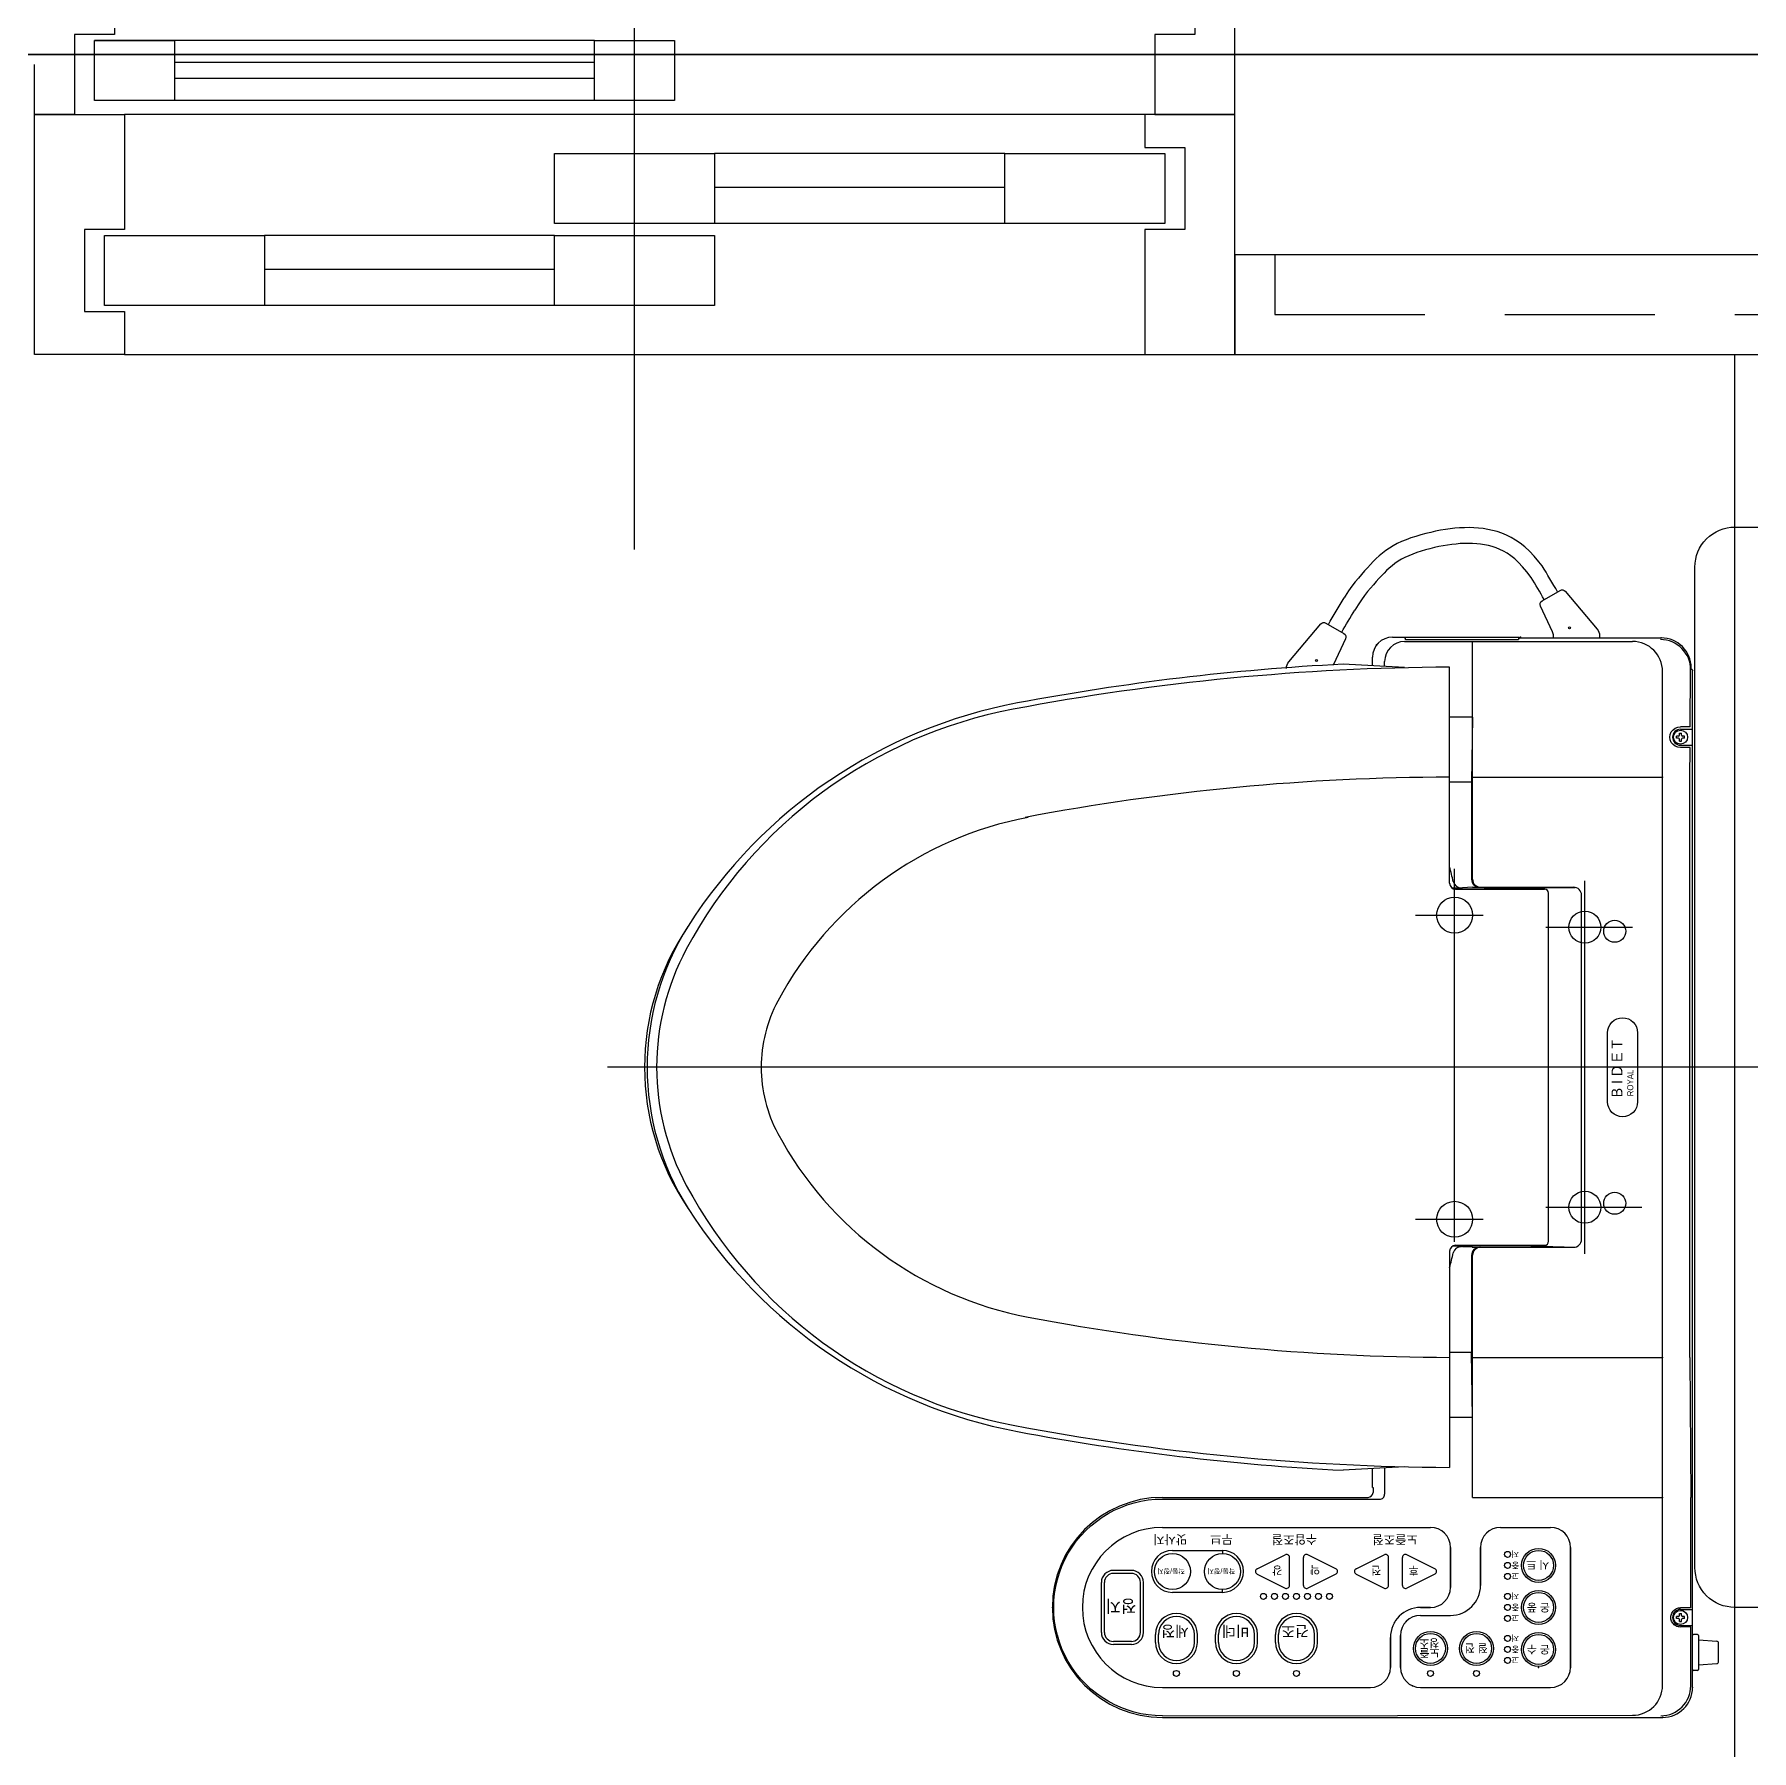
# Model space of a CAD drawing. Extents: x 11416736 to 11582377, y -14295679 to -14163266.
# Drawn here: x 11464649 to 11465507, y -14215631 to -14214773 of the extents above; entities that cross this region are included whole.
import ezdxf

# ---------------------------------------------------------------- set-up
doc = ezdxf.new("R2010")
doc.units = 0
doc.header["$LTSCALE"] = 50
doc.header["$MEASUREMENT"] = 0
doc.linetypes.add('HID', pattern=[2.3, 1.5, -0.8])
doc.linetypes.add('HIDDEN', pattern=[0.375, 0.25, -0.125])
for name, color, linetype in [('! 06 중심선', 11, 'CONTINUOUS'), ('! 16 HAT', 251, 'CONTINUOUS'), ('! 32 스크린 75', 155, 'CONTINUOUS'), ('- 02 내력벽', 2, 'CONTINUOUS'), ('- 04 마감선 01', 125, 'CONTINUOUS'), ('- 06 마감선 03_방수', 8, 'HIDDEN'), ('8', 8, 'CONTINUOUS')]:
    doc.layers.add(name, color=color, linetype=linetype)
doc.styles.add('굴림', font='Gulim.ttf')

msp = doc.modelspace()

# ---------------------------------------------------------------- linework, layer by layer
at = {"layer": '! 06 중심선'}
msp.add_line((11467611.85, -14214783.46), (11462448.86, -14214783.46), dxfattribs=at)
at = {"layer": '! 06 중심선', "ltscale": 30}
msp.add_line((11462448.86, -14214783.46), (11466148.86, -14214783.46), dxfattribs=at)
at = {"layer": '! 16 HAT'}
for p, q in [((11465327.69, -14215074.78), (11465391, -14215074.78)), ((11465333.69, -14215074.78), (11465334.22, -14215075.88)), ((11465334.22, -14215075.88), (11465334.22, -14215074.78)), ((11465390.66, -14215074.78), (11465390.66, -14215075.88)), ((11465391, -14215074.78), (11465391, -14215075.13)), ((11465333.77, -14215076.95), (11465447.69, -14215076.95)), ((11465334.22, -14215075.88), (11465390.66, -14215075.88)), ((11465367.69, -14215195.78), (11465367.69, -14215076.95)), ((11465391, -14215075.13), (11465390.66, -14215075.88)), ((11465391, -14215075.13), (11465461.99, -14215075.13)), ((11465274.69, -14215090.39), (11465274.69, -14215090.31)), ((11465333.72, -14215090.02), (11465302.97, -14215088.32)), ((11465317.69, -14215088.91), (11465317.69, -14215084.78)), ((11465323.77, -14215089.25), (11465323.77, -14215086.95)), ((11465356.26, -14215197.78), (11465356.26, -14215089.79)), ((11465462.69, -14215598.7), (11465462.69, -14215091.95)), ((11465476.52, -14215119.59), (11465476.7, -14215091.1)), ((11465476.99, -14215090.78), (11465476.99, -14215090.13)), ((11465477.69, -14215599.78), (11465477.69, -14215091.48)), ((11465367.69, -14215114.78), (11465356.26, -14215114.78)), ((11465367.69, -14215114.78), (11465367.19, -14215147.28)), ((11465469.69, -14215125.28), (11465469.69, -14215124.28)), ((11465470.69, -14215124.28), (11465469.69, -14215124.28)), ((11465470.69, -14215125.28), (11465469.69, -14215125.28)), ((11465471.19, -14215122.78), (11465472.19, -14215122.78)), ((11465471.19, -14215123.78), (11465471.19, -14215122.78)), ((11465471.19, -14215126.78), (11465471.19, -14215125.78)), ((11465476.52, -14215119.59), (11465471.69, -14215119.54)), ((11465471.69, -14215120.78), (11465477.69, -14215120.78)), ((11465472.19, -14215123.78), (11465472.19, -14215122.78)), ((11465472.19, -14215126.78), (11465472.19, -14215125.78)), ((11465473.69, -14215124.28), (11465472.69, -14215124.28)), ((11465473.69, -14215125.28), (11465472.69, -14215125.28)), ((11465473.69, -14215125.28), (11465473.69, -14215124.28)), ((11465471.19, -14215126.78), (11465472.19, -14215126.78)), ((11465471.69, -14215128.78), (11465477.69, -14215128.78)), ((11465476.45, -14215129.96), (11465471.69, -14215130.02)), ((11465476.36, -14215144.78), (11465476.45, -14215129.96)), ((11465367.69, -14215147.28), (11465356.26, -14215147.28)), ((11465367.19, -14215147.28), (11465367.19, -14215195.78)), ((11465367.69, -14215144.78), (11465462.69, -14215144.78)), ((11465476.36, -14215434.78), (11465476.36, -14215144.78)), ((11465358.76, -14215376.97), (11465358.76, -14215190.58)), ((11465362.69, -14215200.04), (11465357.64, -14215200.3)), ((11465358.4, -14215200.65), (11465419.04, -14215199.87)), ((11465359.26, -14215200.78), (11465403.69, -14215200.78)), ((11465367.69, -14215199.78), (11465362.69, -14215200.04)), ((11465367.69, -14215199.78), (11465418.19, -14215199.78)), ((11465405.69, -14215376.78), (11465405.69, -14215202.78)), ((11465422.19, -14215375.78), (11465422.19, -14215203.78)), ((11465423.86, -14215382.97), (11465423.86, -14215196.58)), ((11465339.17, -14215213.78), (11465372.96, -14215213.78)), ((11465404.26, -14215219.78), (11465447.63, -14215219.78)), ((11465531.93, -14215289.78), (11464935.35, -14215289.78)), ((11465339.17, -14215365.78), (11465372.96, -14215365.78)), ((11465404.26, -14215359.78), (11465452.27, -14215359.78)), ((11465356.26, -14215381.78), (11465356.26, -14215489.77)), ((11465362.69, -14215379.52), (11465357.64, -14215379.25)), ((11465358.59, -14215378.85), (11465396.87, -14215379.05)), ((11465359.26, -14215378.78), (11465403.69, -14215378.78)), ((11465367.69, -14215379.78), (11465362.69, -14215379.52)), ((11465367.19, -14215383.78), (11465367.19, -14215432.28)), ((11465367.58, -14215379.78), (11465418.19, -14215379.78)), ((11465367.69, -14215504.78), (11465367.69, -14215383.78)), ((11465396.87, -14215379.05), (11465419.04, -14215379.69)), ((11465367.69, -14215432.28), (11465356.26, -14215432.28)), ((11465367.69, -14215464.78), (11465367.19, -14215432.28)), ((11465367.69, -14215434.78), (11465462.69, -14215434.78)), ((11465476.36, -14215434.78), (11465476.8, -14215504.78)), ((11465367.69, -14215464.78), (11465356.26, -14215464.78)), ((11465317.69, -14215499.78), (11465317.69, -14215490.64)), ((11465323.77, -14215490.3), (11465323.77, -14215503.21)), ((11465317.69, -14215499.78), (11465317.97, -14215499.78)), ((11465317.97, -14215499.78), (11465317.97, -14215502.28)), ((11465212.69, -14215504.78), (11465315.47, -14215504.78)), ((11465212.69, -14215505.6), (11465321.27, -14215505.71)), ((11465367.69, -14215504.78), (11465462.69, -14215504.78)), ((11465476.8, -14215560.02), (11465476.8, -14215504.78)), ((11465212.69, -14215519.78), (11465346.69, -14215519.78)), ((11465212.69, -14215519.78), (11465346.69, -14215519.78)), ((11465381.69, -14215519.78), (11465406.69, -14215519.78)), ((11465381.69, -14215519.78), (11465406.69, -14215519.78)), ((11465356.69, -14215529.78), (11465356.69, -14215549.78)), ((11465356.69, -14215549.78), (11465356.69, -14215529.78)), ((11465371.69, -14215529.78), (11465371.69, -14215548.78)), ((11465371.69, -14215548.78), (11465371.69, -14215529.78)), ((11465416.69, -14215529.78), (11465416.69, -14215589.78)), ((11465416.69, -14215589.78), (11465416.69, -14215529.78)), ((11465217.69, -14215531.28), (11465242.69, -14215531.28)), ((11465242.69, -14215531.28), (11465242.69, -14215532.78)), ((11465260.01, -14215540.44), (11465274.01, -14215533.44)), ((11465276.19, -14215548.78), (11465276.19, -14215534.78)), ((11465283.19, -14215548.78), (11465283.19, -14215534.78)), ((11465299.36, -14215540.44), (11465285.36, -14215533.44)), ((11465309.51, -14215540.44), (11465323.51, -14215533.44)), ((11465325.69, -14215548.78), (11465325.69, -14215534.78)), ((11465332.69, -14215548.78), (11465332.69, -14215534.78)), ((11465348.86, -14215540.44), (11465334.86, -14215533.44)), ((11465197.19, -14215541.28), (11465188.19, -14215541.28)), ((11465197.19, -14215542.78), (11465188.19, -14215542.78)), ((11465260.01, -14215543.12), (11465274.01, -14215550.12)), ((11465299.36, -14215543.12), (11465285.36, -14215550.12)), ((11465309.51, -14215543.12), (11465323.51, -14215550.12)), ((11465348.86, -14215543.12), (11465334.86, -14215550.12)), ((11465182.19, -14215572.28), (11465182.19, -14215547.28)), ((11465183.69, -14215572.28), (11465183.69, -14215547.28)), ((11465201.69, -14215572.28), (11465201.69, -14215547.28)), ((11465203.19, -14215572.28), (11465203.19, -14215547.28)), ((11465242.69, -14215552.28), (11465217.69, -14215552.28)), ((11465242.69, -14215552.28), (11465242.69, -14215550.78)), ((11465341.69, -14215559.78), (11465346.69, -14215559.78)), ((11465346.69, -14215559.78), (11465341.69, -14215559.78)), ((11465341.69, -14215563.78), (11465356.69, -14215563.78)), ((11465341.69, -14215563.78), (11465356.69, -14215563.78)), ((11465469.69, -14215565.28), (11465469.69, -14215564.28)), ((11465470.69, -14215564.28), (11465469.69, -14215564.28)), ((11465471.19, -14215563.78), (11465471.19, -14215562.78)), ((11465471.19, -14215562.78), (11465472.19, -14215562.78)), ((11465476.8, -14215560.02), (11465471.68, -14215559.96)), ((11465471.69, -14215560.78), (11465477.69, -14215560.78)), ((11465472.19, -14215563.78), (11465472.19, -14215562.78)), ((11465473.69, -14215564.28), (11465472.69, -14215564.28)), ((11465473.69, -14215565.28), (11465473.69, -14215564.28)), ((11465470.69, -14215565.28), (11465469.69, -14215565.28)), ((11465471.19, -14215566.78), (11465471.19, -14215565.78)), ((11465471.19, -14215566.78), (11465472.19, -14215566.78)), ((11465476.8, -14215569.54), (11465471.68, -14215569.6)), ((11465471.69, -14215568.78), (11465477.69, -14215568.78)), ((11465472.19, -14215566.78), (11465472.19, -14215565.78)), ((11465473.69, -14215565.28), (11465472.69, -14215565.28)), ((11465476.8, -14215598.9), (11465476.8, -14215569.54)), ((11465197.19, -14215576.78), (11465188.19, -14215576.78)), ((11465197.19, -14215578.28), (11465188.19, -14215578.28)), ((11465209.19, -14215577.28), (11465209.19, -14215573.28)), ((11465210.69, -14215577.28), (11465210.69, -14215573.28)), ((11465228.69, -14215577.28), (11465228.69, -14215573.28)), ((11465230.19, -14215577.28), (11465230.19, -14215573.28)), ((11465239.19, -14215577.28), (11465239.19, -14215573.28)), ((11465240.69, -14215577.28), (11465240.69, -14215573.28)), ((11465258.69, -14215577.28), (11465258.69, -14215573.28)), ((11465260.19, -14215577.28), (11465260.19, -14215573.28)), ((11465269.19, -14215577.28), (11465269.19, -14215573.28)), ((11465270.69, -14215577.28), (11465270.69, -14215573.28)), ((11465288.69, -14215577.28), (11465288.69, -14215573.28)), ((11465290.19, -14215577.28), (11465290.19, -14215573.28)), ((11465326.69, -14215589.78), (11465326.69, -14215574.78)), ((11465326.69, -14215574.78), (11465326.69, -14215589.78)), ((11465331.69, -14215573.78), (11465331.69, -14215589.78)), ((11465331.69, -14215589.78), (11465331.69, -14215573.78)), ((11465480.19, -14215573.28), (11465478.19, -14215573.28)), ((11465480.69, -14215573.78), (11465480.69, -14215590.78)), ((11465480.69, -14215576.03), (11465489.76, -14215576.71)), ((11465490.69, -14215586.85), (11465490.69, -14215577.71)), ((11465480.69, -14215588.53), (11465489.76, -14215587.85)), ((11465480.19, -14215591.28), (11465478.19, -14215591.28)), ((11465212.69, -14215599.78), (11465316.69, -14215599.78)), ((11465212.69, -14215599.78), (11465316.69, -14215599.78)), ((11465341.69, -14215599.78), (11465406.69, -14215599.78)), ((11465341.69, -14215599.78), (11465406.69, -14215599.78)), ((11465212.69, -14215613.96), (11465447.71, -14215613.7)), ((11465212.69, -14215614.78), (11465462.69, -14215614.78))]:
    msp.add_line(p, q, dxfattribs=at)
for points in [[(11465402.49, -14215039.12), (11465400.91, -14215037.05), (11465398.5, -14215034.23), (11465396.14, -14215031.78), (11465393.82, -14215029.65), (11465391.52, -14215027.82), (11465389.23, -14215026.25), (11465386.95, -14215024.93), (11465384.66, -14215023.8), (11465382.37, -14215022.85), (11465380.05, -14215022.05), (11465377.73, -14215021.41), (11465375.4, -14215020.9), (11465373.06, -14215020.52), (11465370.71, -14215020.26), (11465368.36, -14215020.11), (11465366, -14215020.05), (11465363.64, -14215020.07), (11465361.27, -14215020.18), (11465358.89, -14215020.37), (11465356.51, -14215020.63), (11465354.11, -14215020.97), (11465351.69, -14215021.38), (11465349.25, -14215021.85), (11465346.78, -14215022.39), (11465344.3, -14215022.99), (11465341.81, -14215023.66), (11465339.33, -14215024.39), (11465336.9, -14215025.19), (11465334.53, -14215026.06), (11465332.25, -14215027), (11465330.07, -14215028), (11465328.02, -14215029.08), (11465326.12, -14215030.23), (11465324.35, -14215031.45), (11465322.68, -14215032.73), (11465321.09, -14215034.08), (11465319.58, -14215035.49), (11465318.1, -14215036.96), (11465316.64, -14215038.48), (11465315.18, -14215040.06), (11465313.69, -14215041.69), (11465312.18, -14215043.4), (11465310.63, -14215045.22), (11465309.03, -14215047.19), (11465307.4, -14215049.33), (11465305.71, -14215051.69), (11465304, -14215054.3), (11465303.58, -14215055.14)], [(11465396.98, -14215044.92), (11465394.8, -14215042.05), (11465392.72, -14215039.57), (11465390.72, -14215037.46), (11465388.79, -14215035.66), (11465386.91, -14215034.14), (11465385.05, -14215032.86), (11465383.21, -14215031.8), (11465381.36, -14215030.9), (11465379.49, -14215030.14), (11465377.59, -14215029.51), (11465375.67, -14215028.99), (11465373.73, -14215028.58), (11465371.76, -14215028.28), (11465369.77, -14215028.07), (11465367.76, -14215027.95), (11465365.72, -14215027.91), (11465363.66, -14215027.94), (11465361.57, -14215028.05), (11465359.46, -14215028.22), (11465357.34, -14215028.46), (11465355.19, -14215028.77), (11465353.03, -14215029.13), (11465350.85, -14215029.55), (11465348.65, -14215030.03), (11465346.44, -14215030.57), (11465344.23, -14215031.15), (11465342.05, -14215031.8), (11465339.91, -14215032.5), (11465337.83, -14215033.26), (11465335.82, -14215034.07), (11465333.92, -14215034.95), (11465332.13, -14215035.88), (11465330.47, -14215036.88), (11465328.93, -14215037.93), (11465327.48, -14215039.05), (11465326.1, -14215040.23), (11465324.77, -14215041.46), (11465323.47, -14215042.76), (11465322.18, -14215044.11), (11465320.87, -14215045.52), (11465319.53, -14215046.99), (11465318.15, -14215048.55), (11465316.74, -14215050.22), (11465315.27, -14215052.03), (11465313.76, -14215054.02), (11465312.19, -14215056.2), (11465310.58, -14215058.61), (11465308.9, -14215061.27)], [(11465333.72, -14215489.53), (11465302.97, -14215491.23)]]:
    msp.add_lwpolyline(points, dxfattribs=at)
for points in [[(11465668.86, -14215039.78), (11465668.86, -14215539.78, -0.414214), (11465648.86, -14215559.78), (11465498.86, -14215559.78, -0.414214), (11465478.86, -14215539.78), (11465478.86, -14215039.78, -0.414214), (11465498.86, -14215019.78), (11465648.86, -14215019.78, -0.414214)], [(11465450.19, -14215307.03, -1), (11465435.19, -14215307.03), (11465435.19, -14215272.53, -1), (11465450.19, -14215272.53)]]:
    msp.add_lwpolyline(points, format="xyb", close=True, dxfattribs=at)
for points in [[(11465408.19, -14215075.13), (11465408.19, -14215074.25, 0.110642), (11465407.71, -14215072.11), (11465401.63, -14215059.23, -0.390158), (11465402.44, -14215056.64), (11465411.52, -14215051.4, -0.363015), (11465414.05, -14215051.84), (11465430.01, -14215070.73, -0.177197), (11465431.19, -14215073.96), (11465431.19, -14215075.13)], [(11465274.69, -14215090.31, -0.177197), (11465275.87, -14215087.08), (11465291.83, -14215068.19, -0.363015), (11465294.35, -14215067.75), (11465303.44, -14215073, -0.390158), (11465304.24, -14215075.58), (11465298.17, -14215088.46)]]:
    msp.add_lwpolyline(points, format="xyb", dxfattribs=at)
for centre, radius in [((11465416.18, -14215070.13), 0.5), ((11465289.69, -14215086.48), 0.5), ((11465471.69, -14215124.78), 3.5), ((11465358.76, -14215213.78), 9), ((11465423.86, -14215219.78), 8), ((11465438.76, -14215221.78), 5.5), ((11465358.76, -14215365.78), 9), ((11465423.86, -14215359.78), 8), ((11465438.76, -14215357.78), 5.5), ((11465217.69, -14215541.78), 9), ((11465242.69, -14215541.78), 9), ((11465385.19, -14215533.27), 1.5), ((11465385.19, -14215538.77), 1.5), ((11465400.69, -14215538.78), 8.5), ((11465400.69, -14215538.78), 7.5), ((11465385.19, -14215544.27), 1.5), ((11465263.19, -14215554.28), 1.5), ((11465268.69, -14215554.28), 1.5), ((11465274.19, -14215554.28), 1.5), ((11465279.69, -14215554.28), 1.5), ((11465285.19, -14215554.28), 1.5), ((11465290.69, -14215554.28), 1.5), ((11465296.19, -14215554.28), 1.5), ((11465385.19, -14215554.27), 1.5), ((11465400.69, -14215559.78), 8.5), ((11465400.69, -14215559.78), 7.5), ((11465385.19, -14215559.77), 1.5), ((11465385.19, -14215565.27), 1.5), ((11465471.69, -14215564.78), 3.5), ((11465346.69, -14215580.28), 8.5), ((11465346.69, -14215580.28), 7.5), ((11465369.69, -14215580.28), 8.5), ((11465369.69, -14215580.28), 7.5), ((11465400.69, -14215580.78), 8.5), ((11465385.19, -14215575.27), 1.5), ((11465385.19, -14215580.77), 1.5), ((11465400.69, -14215580.78), 7.5), ((11465385.19, -14215586.27), 1.5), ((11465219.69, -14215592.78), 1.5), ((11465249.69, -14215592.78), 1.5), ((11465279.69, -14215592.78), 1.5), ((11465346.69, -14215592.78), 1.5), ((11465369.68, -14215592.78), 1.5)]:
    msp.add_circle(centre, radius, dxfattribs=at)
for centre, radius, start, end in [((11465327.69, -14215084.78), 10, 90, 180), ((11465333.77, -14215086.95), 10, 90, 180), ((11465447.69, -14215091.95), 15, 0, 90), ((11465461.7, -14215091.01), 15, 359.63649, 90), ((11465461.99, -14215090.13), 15, 0, 90), ((11465362.4, -14216294.77), 1205, 90.29199, 100.72688), ((11465364.14, -14216294.77), 1208, 92.90269, 100.67814), ((11465302.69, -14215090.6), 5, 154.74545, 159.04147), ((11465476.99, -14215091.48), 0.7, 0, 90), ((11465186.63, -14215353.36), 250, 100.67814, 147.54926), ((11465181.86, -14215341.72), 235, 100.72688, 151.82099), ((11465471.69, -14215124.78), 4, 90, 270), ((11465470.69, -14215123.78), 0.5, 270, 0), ((11465470.69, -14215125.78), 0.5, 0, 90), ((11465472.69, -14215123.78), 0.5, 180, 270), ((11465472.69, -14215125.78), 0.5, 90, 180), ((11465358.2, -14216294.77), 1150, 90.09657, 100.72688), ((11465179.12, -14215341.72), 180, 100.72688, 151.82099), ((11464969, -14215289.78), 400, 13.41176, 14.50133), ((11465359.26, -14215197.78), 3, 180, 270), ((11465361.98, -14215196.07), 4, 193.41176, 272.99633), ((11465371.19, -14215195.78), 4, 180, 270), ((11465371.69, -14215195.78), 4, 180, 270), ((11465403.69, -14215202.78), 2, 0, 90), ((11465418.19, -14215203.78), 4, 0, 90), ((11465078.86, -14215289.78), 125, 145.73835, 214.26165), ((11465086.63, -14215289.78), 131.5, 147.54926, 212.45074), ((11465084.89, -14215289.78), 125, 151.82099, 180), ((11465082.15, -14215289.78), 70, 151.82099, 180), ((11465084.89, -14215289.78), 125, 180, 208.17901), ((11465082.15, -14215289.78), 70, 180, 208.17901), ((11465179.12, -14215237.83), 180, 208.17901, 259.27312), ((11465181.86, -14215237.83), 235, 208.17901, 259.27312), ((11465186.63, -14215226.19), 250, 212.45074, 259.32186), ((11465359.26, -14215381.78), 3, 90, 180), ((11464969, -14215289.78), 400, 345.49867, 346.58824), ((11465361.98, -14215383.48), 4, 87.00367, 166.58824), ((11465371.19, -14215383.78), 4, 90, 180), ((11465371.69, -14215383.78), 4, 90, 180), ((11465403.69, -14215376.78), 2, 270, 0), ((11465418.19, -14215375.78), 4, 270, 0), ((11465359.66, -14214284.78), 1150, 259.27312, 269.83058), ((11465362.4, -14214284.78), 1205, 259.27312, 269.70801), ((11465364.14, -14214284.78), 1208, 259.32186, 267.09731), ((11465315.47, -14215502.28), 2.5, 270, 0), ((11465321.27, -14215503.21), 2.5, 269.93983, 0), ((11465212.69, -14215559.78), 55, 90, 270), ((11465212.69, -14215559.78), 40, 90, 270), ((11465346.69, -14215529.78), 10, 0, 90), ((11465346.69, -14215529.78), 10, 0, 90), ((11465381.69, -14215529.78), 10, 90, 180), ((11465381.69, -14215529.78), 10, 90, 180), ((11465406.69, -14215529.78), 10, 0, 90), ((11465406.69, -14215529.78), 10, 0, 90), ((11465217.69, -14215541.78), 10.5, 90, 270), ((11465242.69, -14215541.78), 10.5, 270, 90), ((11465274.69, -14215534.78), 1.5, 0, 116.56505), ((11465284.69, -14215534.78), 1.5, 63.43495, 180), ((11465324.19, -14215534.78), 1.5, 0, 116.56505), ((11465334.19, -14215534.78), 1.5, 63.43495, 180), ((11465188.19, -14215547.28), 6, 90, 180), ((11465188.19, -14215547.28), 4.5, 90, 180), ((11465197.19, -14215547.28), 6, 0, 90), ((11465197.19, -14215547.28), 4.5, 0, 90), ((11465260.69, -14215541.78), 1.5, 116.56505, 243.43495), ((11465298.69, -14215541.78), 1.5, 296.56505, 63.43495), ((11465310.19, -14215541.78), 1.5, 116.56505, 243.43495), ((11465348.19, -14215541.78), 1.5, 296.56505, 63.43495), ((11465274.69, -14215548.78), 1.5, 243.43495, 0), ((11465284.69, -14215548.78), 1.5, 180, 296.56505), ((11465324.19, -14215548.78), 1.5, 243.43495, 0), ((11465334.19, -14215548.78), 1.5, 180, 296.56505), ((11465346.69, -14215549.78), 10, 270, 0), ((11465346.69, -14215549.78), 10, 270, 0), ((11465356.69, -14215548.78), 15, 270, 0), ((11465356.69, -14215548.78), 15, 270, 0), ((11465219.69, -14215573.28), 10.5, 0, 180), ((11465219.69, -14215573.28), 9, 0, 180), ((11465249.69, -14215573.28), 10.5, 0, 180), ((11465249.69, -14215573.28), 9, 0, 180), ((11465279.69, -14215573.28), 10.5, 0, 180), ((11465279.69, -14215573.28), 9, 0, 180), ((11465341.69, -14215574.78), 15, 90, 180), ((11465341.69, -14215574.78), 15, 90, 180), ((11465341.69, -14215573.78), 10, 90, 180), ((11465341.69, -14215573.78), 10, 90, 180), ((11465471.69, -14215564.78), 4, 90, 270), ((11465470.69, -14215563.78), 0.5, 270, 0), ((11465472.69, -14215563.78), 0.5, 180, 270), ((11465188.19, -14215572.28), 6, 180, 270), ((11465188.19, -14215572.28), 4.5, 180, 270), ((11465197.19, -14215572.28), 6, 270, 0), ((11465197.19, -14215572.28), 4.5, 270, 0), ((11465470.69, -14215565.78), 0.5, 0, 90), ((11465472.69, -14215565.78), 0.5, 90, 180), ((11465219.69, -14215577.28), 10.5, 180, 0), ((11465219.69, -14215577.28), 9, 180, 0), ((11465249.69, -14215577.28), 10.5, 180, 0), ((11465249.69, -14215577.28), 9, 180, 0), ((11465279.69, -14215577.28), 10.5, 180, 0), ((11465279.69, -14215577.28), 9, 180, 0), ((11465478.19, -14215573.78), 0.5, 90, 180), ((11465480.19, -14215573.78), 0.5, 0, 90), ((11465489.69, -14215577.71), 1, 0, 85.71085), ((11465316.69, -14215589.78), 10, 270, 0), ((11465316.69, -14215589.78), 10, 270, 0), ((11465341.69, -14215589.78), 10, 180, 270), ((11465341.69, -14215589.78), 10, 180, 270), ((11465406.69, -14215589.78), 10, 270, 0), ((11465406.69, -14215589.78), 10, 270, 0), ((11465489.69, -14215586.85), 1, 274.28915, 0), ((11465478.19, -14215590.78), 0.5, 180, 270), ((11465480.19, -14215590.78), 0.5, 270, 0), ((11465447.69, -14215598.7), 15, 270.06167, 0), ((11465461.8, -14215598.9), 15, 270, 0), ((11465462.69, -14215599.78), 15, 270, 0)]:
    msp.add_arc(centre, radius, start, end, dxfattribs=at)
at = {"layer": '! 16 HAT', "extrusion": (0, 0, -1)}
for centre, major_axis, ratio, start_param, end_param in [((11465471.69, -14215124.78), (5.34, 0), 0.981273, 1.570796, 4.712389), ((11465212.69, -14215559.78), (-54.32, 0), 0.997389, 4.712389, 7.853982)]:
    msp.add_ellipse(centre, major_axis=major_axis, ratio=ratio, start_param=start_param, end_param=end_param, dxfattribs=at)
at = {"layer": '! 16 HAT'}
for points in [[(11465410.25, -14215052.14), (11465407.66, -14215047.8), (11465405.08, -14215043.46), (11465402.49, -14215039.12)], [(11465403.58, -14215055.99), (11465401.38, -14215052.3), (11465399.18, -14215048.61), (11465396.98, -14215044.92)], [(11465295.63, -14215068.49), (11465298.28, -14215064.04), (11465300.93, -14215059.59), (11465303.58, -14215055.14)], [(11465302.3, -14215072.34), (11465304.5, -14215068.65), (11465306.7, -14215064.96), (11465308.9, -14215061.27)]]:
    msp.add_open_spline(points, degree=3, dxfattribs=at)
msp.add_open_spline([(11465471.69, -14215569.6), (11465471.26, -14215569.6), (11465470.82, -14215569.54), (11465469.7, -14215569.24), (11465469.04, -14215568.9), (11465467.93, -14215567.97), (11465467.48, -14215567.38), (11465466.89, -14215566.07), (11465466.75, -14215565.35), (11465466.79, -14215563.93), (11465466.98, -14215563.22), (11465467.64, -14215561.95), (11465468.12, -14215561.38), (11465469.28, -14215560.51), (11465469.96, -14215560.21), (11465471.01, -14215559.99), (11465471.35, -14215559.96), (11465471.69, -14215559.96)], degree=3, knots=[1.570796, 1.570796, 1.570796, 1.570796, 1.834366, 1.834366, 2.279588, 2.279588, 2.72481, 2.72481, 3.170033, 3.170033, 3.615255, 3.615255, 4.060477, 4.060477, 4.505699, 4.505699, 4.712389, 4.712389, 4.712389, 4.712389], dxfattribs=at)
for p in [(11465391.66, -14215074.78), (11465391.66, -14215074.78), (11465391.66, -14215074.78), (11465391.66, -14215074.78), (11465319.75, -14215078.7), (11465461.99, -14215075.13), (11465461.99, -14215075.13), (11465476.99, -14215090.78), (11465476.99, -14215090.78), (11465477.69, -14215091.48), (11465462.69, -14215144.78), (11464953.86, -14215289.78), (11465462.69, -14215434.78), (11465462.69, -14215504.78), (11465157.69, -14215559.78), (11465328.66, -14215567.34), (11465334.58, -14215566.74), (11465400.69, -14215589.78), (11465416.69, -14215589.78), (11465416.69, -14215589.78), (11465368.64, -14215591.7), (11465337.73, -14215598.96), (11465477.69, -14215599.78), (11465477.69, -14215599.78), (11465462.69, -14215614.78)]:
    msp.add_point(p, dxfattribs=at)
at = {"layer": '! 32 스크린 75'}
for p, q in [((11464948.86, -14215030.96), (11464948.86, -14214630.96)), ((11464928.86, -14214776.46), (11464678.86, -14214776.46)), ((11464928.86, -14214787.46), (11464718.86, -14214787.46)), ((11464928.86, -14214795.46), (11464718.86, -14214795.46)), ((11464928.86, -14214806.46), (11464718.86, -14214806.46)), ((11465203.86, -14214813.46), (11464693.86, -14214813.46)), ((11465133.86, -14214832.96), (11464988.86, -14214832.96)), ((11465133.86, -14214849.96), (11464988.86, -14214849.96)), ((11465133.86, -14214867.96), (11464988.86, -14214867.96)), ((11464908.86, -14214873.96), (11464763.86, -14214873.96)), ((11464908.86, -14214890.96), (11464763.86, -14214890.96)), ((11464908.86, -14214908.96), (11464763.86, -14214908.96)), ((11464693.86, -14214933.46), (11465203.86, -14214933.46))]:
    msp.add_line(p, q, dxfattribs=at)
for points in [[(11464648.86, -14214758.46), (11464648.86, -14214733.46), (11464688.86, -14214733.46), (11464688.86, -14214773.46), (11464668.86, -14214773.46), (11464668.86, -14214813.46), (11464648.86, -14214813.46), (11464648.86, -14214788.46)], [(11465248.86, -14214758.46), (11465248.86, -14214733.46), (11465228.86, -14214733.46), (11465228.86, -14214773.46), (11465208.86, -14214773.46), (11465208.86, -14214813.46), (11465248.86, -14214813.46), (11465248.86, -14214788.46)]]:
    msp.add_lwpolyline(points, dxfattribs=at)
for points in [[(11464718.86, -14214806.46), (11464678.86, -14214806.46), (11464678.86, -14214776.46), (11464718.86, -14214776.46)], [(11464968.86, -14214806.46), (11464928.86, -14214806.46), (11464928.86, -14214776.46), (11464968.86, -14214776.46)], [(11464648.86, -14214813.46), (11464693.86, -14214813.46), (11464693.86, -14214870.96), (11464673.86, -14214870.96), (11464673.86, -14214911.96), (11464693.86, -14214911.96), (11464693.86, -14214933.46), (11464648.86, -14214933.46)], [(11465248.86, -14214813.46), (11465203.86, -14214813.46), (11465203.86, -14214829.96), (11465223.86, -14214829.96), (11465223.86, -14214870.96), (11465203.86, -14214870.96), (11465203.86, -14214933.46), (11465248.86, -14214933.46)], [(11464988.86, -14214867.96), (11464908.86, -14214867.96), (11464908.86, -14214832.96), (11464988.86, -14214832.96)], [(11465213.86, -14214867.96), (11465133.86, -14214867.96), (11465133.86, -14214832.96), (11465213.86, -14214832.96)], [(11464763.86, -14214908.96), (11464683.86, -14214908.96), (11464683.86, -14214873.96), (11464763.86, -14214873.96)], [(11464988.86, -14214908.96), (11464908.86, -14214908.96), (11464908.86, -14214873.96), (11464988.86, -14214873.96)]]:
    msp.add_lwpolyline(points, close=True, dxfattribs=at)
at = {"layer": '- 02 내력벽'}
msp.add_line((11465248.86, -14214883.46), (11465248.86, -14214683.46), dxfattribs=at)
at = {"layer": '- 02 내력벽', "ltscale": 30}
msp.add_line((11465248.86, -14214883.46), (11466048.86, -14214883.46), dxfattribs=at)
at = {"layer": '- 04 마감선 01', "ltscale": 30}
msp.add_lwpolyline([(11465248.86, -14214883.46), (11465248.86, -14214933.46), (11465998.86, -14214933.46), (11465998.86, -14216333.46), (11465398.86, -14216333.46), (11465398.86, -14216383.46)], dxfattribs=at)
at = {"layer": '- 06 마감선 03_방수', "linetype": 'HID'}
msp.add_lwpolyline([(11465268.86, -14214883.46), (11465268.86, -14214913.46), (11466018.86, -14214913.46), (11466018.86, -14216353.46), (11465418.86, -14216353.46), (11465418.86, -14216383.46)], dxfattribs=at)
at = {"layer": '8'}
msp.add_line((11465498.86, -14216333.46), (11465498.86, -14214933.46), dxfattribs=at)

# ---------------------------------------------------------------- texts
at = {"layer": '! 16 HAT', "style": '굴림'}
for s, height, rotation, p in [('B I D E T', 5.4, 90, (11465442.6, -14215304.8)), ('ROYAL', 3, 90, (11465448.05, -14215304.29)), ('맛사지', 4.5, 180, (11465225.03, -14215523.63)), ('무브', 4.5, 180, (11465247.85, -14215523.63)), ('수압조절', 4.5, 180, (11465289.99, -14215523.63)), ('노즐조절', 4.5, 180, (11465340.28, -14215523.63)), ('약', 4, 180, (11465291.48, -14215538.94)), ('중', 3, 180, (11465391.03, -14215537.21)), ('저', 3, 180, (11465390.95, -14215531.56)), ('시 트', 4, 180, (11465406.03, -14215536.52)), ('작동/정지', 2.5, 180, (11465223.91, -14215540.33)), ('작동/정지', 2.5, 180, (11465249.07, -14215540.33)), ('강', 4, 180, (11465272.65, -14215539.22)), ('전', 4, 180, (11465322.04, -14215539.29)), ('후', 4, 180, (11465340.76, -14215539.29)), ('고', 3, 180, (11465391.03, -14215542.51)), ('정지', 6.205, 180, (11465199.73, -14215555.99)), ('저', 3, 180, (11465390.95, -14215552.56)), ('중', 3, 180, (11465391.03, -14215558.21)), ('고', 3, 180, (11465391.03, -14215563.51)), ('온 풍', 4, 180, (11465406.32, -14215557.86)), ('세정', 5.5, 180, (11465225.9, -14215568.94)), ('비데', 5.5, 180, (11465256.24, -14215568.94)), ('건조', 5.5, 180, (11465285.92, -14215568.94)), ('청소', 4, 180, (11465351.08, -14215575.57)), ('노즐', 4, 180, (11465351.18, -14215580.51)), ('절 전', 4, 180, (11465375.37, -14215578.1)), ('중', 3, 180, (11465391.03, -14215579.21)), ('저', 3, 180, (11465390.95, -14215573.56)), ('온 수', 4, 180, (11465406.28, -14215578.85)), ('고', 3, 180, (11465391.03, -14215584.51))]:
    msp.add_text(s, height=height, rotation=rotation, dxfattribs=at).set_placement(p)

doc.saveas('drawing.dxf')
